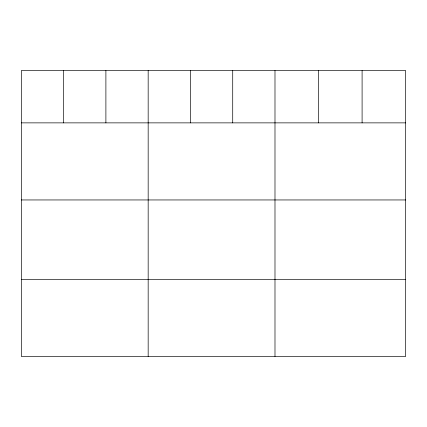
<?xml version="1.0" encoding="UTF-8"?>
<svg xmlns="http://www.w3.org/2000/svg" width="427" height="427" viewBox="0 0 427 427"><rect width="100%" height="100%" fill="white"/><g stroke="black" fill="none" stroke-linecap="round" stroke-linejoin="round"><path stroke-width="0.64" d="M405.65 122.869L405.65 356.46L21.35 356.46L21.35 70.54L405.65 70.54L405.65 122.869L21.35 122.869M21.35 199.953L405.65 199.953M21.35 279.375L405.65 279.375M362.096 70.54L362.096 122.869M318.542 70.54L318.542 122.869M274.988 70.54L274.988 356.46M232.715 70.54L232.715 122.869M190.442 70.54L190.442 122.869M148.169 70.54L148.169 356.46M105.896 70.54L105.896 122.869M63.623 70.54L63.623 122.869"/></g></svg>
